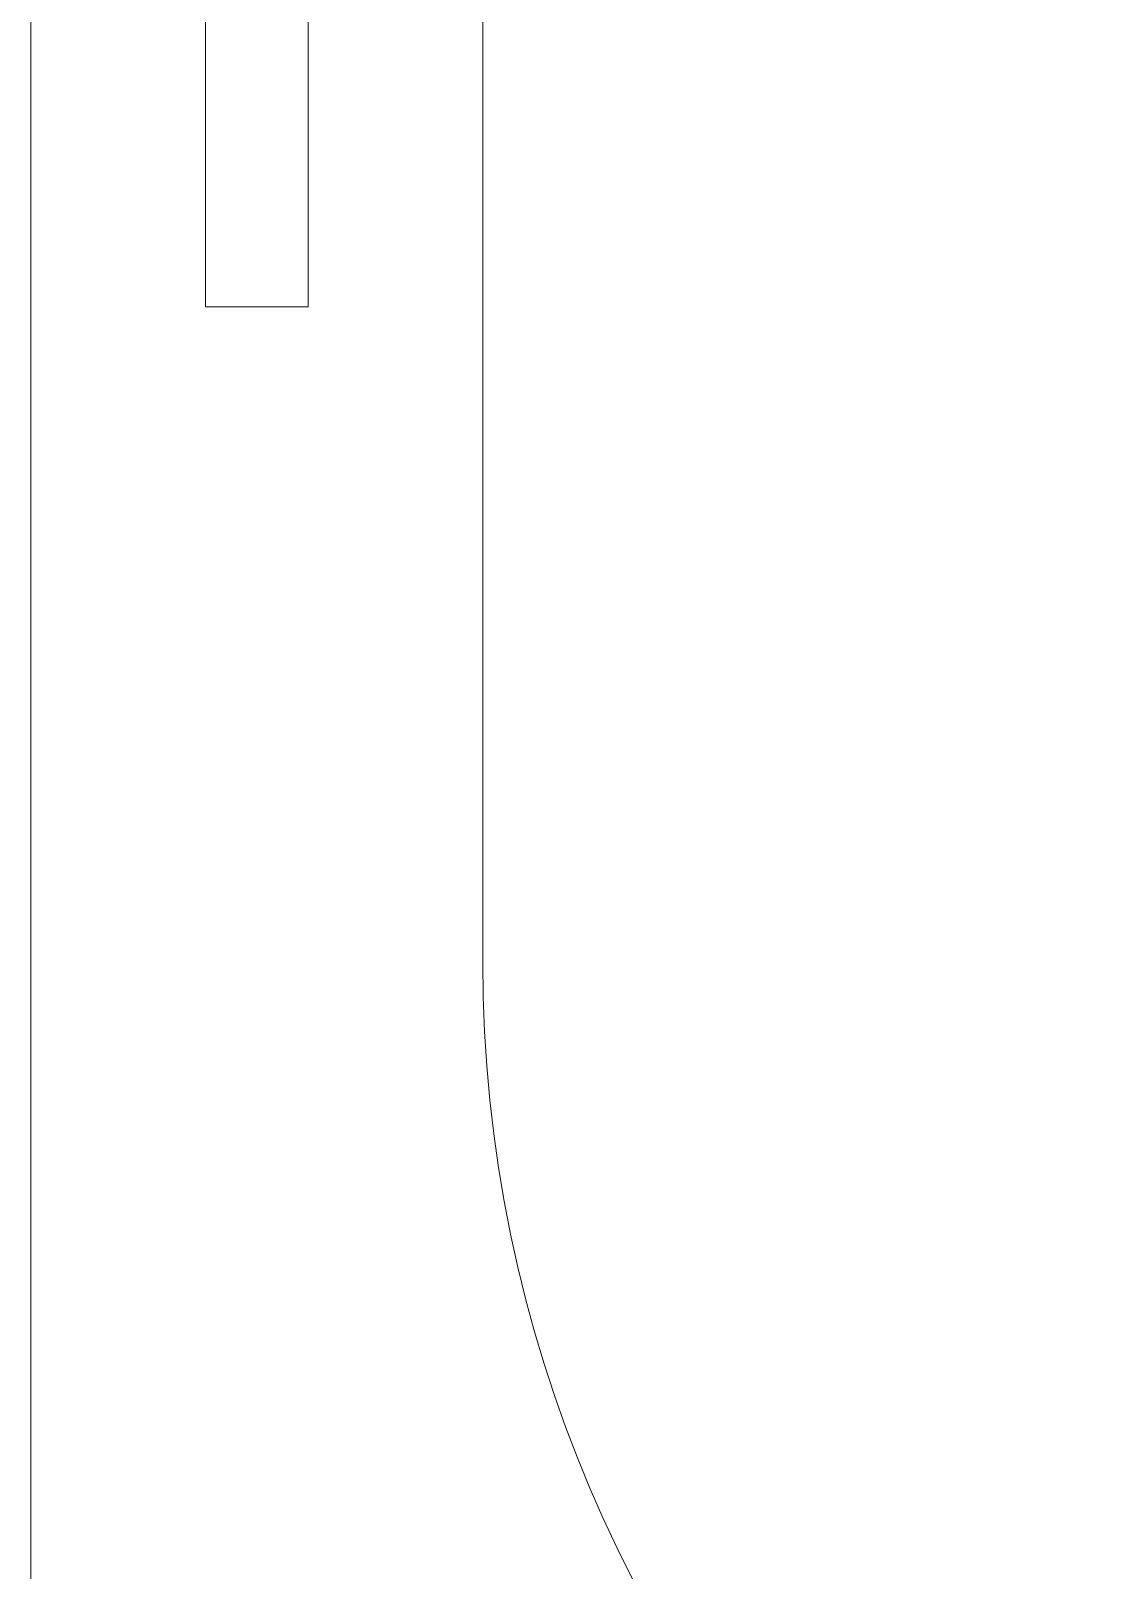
# Model space of a CAD drawing. Header units: millimetres. Extents: x -599 to 1818, y -719 to 408.
# Drawn here: x 349.33 to 372.99, y 235.09 to 269.16 of the extents above; entities that cross this region are included whole.
import ezdxf

# ---------------------------------------------------------------- set-up
doc = ezdxf.new("R2010")
doc.units = ezdxf.units.MM
doc.header["$MEASUREMENT"] = 0
doc.layers.add('Layer 1', color=7, linetype='Continuous')

msp = doc.modelspace()

# ---------------------------------------------------------------- linework, layer by layer
at = {"layer": 'Layer 1', "color": 250, "lineweight": 18}
for points, knots in [([(548.3318, 208.5545), (548.3318, 208.5545), (349.3318, 208.5545), (349.3318, 208.5545), (349.3318, 208.5545), (349.3318, 208.5545), (349.3318, 407.5545), (349.3318, 407.5545), (349.3318, 407.5545), (349.3318, 407.5545), (548.3318, 407.5545), (548.3318, 407.5545), (548.3318, 407.5545), (548.3318, 407.5545), (548.3318, 208.5545), (548.3318, 208.5545)], [0, 0, 0, 0, 0.2, 0.2, 0.2, 0.2, 0.4, 0.4, 0.4, 0.4, 0.6, 0.6, 0.6, 0.6, 1, 1, 1, 1]), ([(508.3317, 218.5545), (508.3317, 218.5545), (389.3319, 218.5545), (389.3319, 218.5545), (389.3319, 218.5545), (372.8318, 218.5545), (359.3319, 232.0545), (359.3319, 248.5545), (359.3319, 248.5545), (359.3319, 248.5545), (359.3319, 367.5544), (359.3319, 367.5544), (359.3319, 367.5544), (359.3319, 384.0544), (372.8318, 397.5544), (389.3319, 397.5544), (389.3319, 397.5544), (389.3319, 397.5544), (508.3317, 397.5544), (508.3317, 397.5544), (508.3317, 397.5544), (524.8318, 397.5544), (538.3318, 384.0544), (538.3318, 367.5544), (538.3318, 367.5544), (538.3318, 367.5544), (538.3318, 248.5545), (538.3318, 248.5545), (538.3318, 248.5545), (538.3318, 232.0545), (524.8318, 218.5545), (508.3317, 218.5545)], [0, 0, 0, 0, 0.1111111, 0.1111111, 0.1111111, 0.1111111, 0.2222222, 0.2222222, 0.2222222, 0.2222222, 0.3333333, 0.3333333, 0.3333333, 0.3333333, 0.4444444, 0.4444444, 0.4444444, 0.4444444, 0.5555556, 0.5555556, 0.5555556, 0.5555556, 0.6666667, 0.6666667, 0.6666667, 0.6666667, 0.7777778, 0.7777778, 0.7777778, 0.7777778, 1, 1, 1, 1]), ([(355.4682, 263.0545), (355.4682, 263.0545), (353.1955, 263.0545), (353.1955, 263.0545), (353.1955, 263.0545), (353.1955, 263.0545), (353.1955, 273.0545), (353.1955, 273.0545), (353.1955, 273.0545), (353.1955, 273.0545), (355.4682, 273.0545), (355.4682, 273.0545), (355.4682, 273.0545), (355.4682, 273.0545), (355.4682, 263.0545), (355.4682, 263.0545)], [0, 0, 0, 0, 0.2, 0.2, 0.2, 0.2, 0.4, 0.4, 0.4, 0.4, 0.6, 0.6, 0.6, 0.6, 1, 1, 1, 1])]:
    msp.add_open_spline(points, degree=3, knots=knots, dxfattribs=at)

doc.saveas('drawing.dxf')
